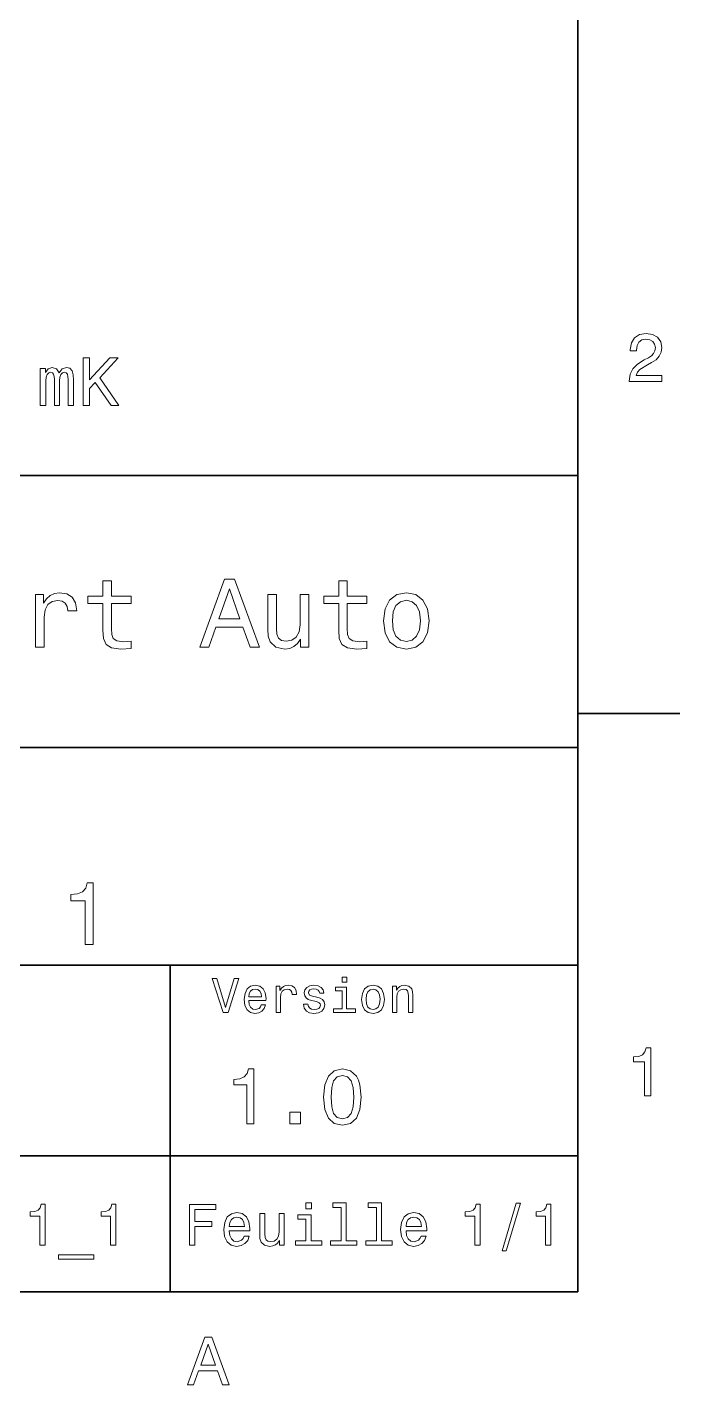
# Model space of a CAD drawing. Extents: x 0 to 297, y 0 to 210.
# Drawn here: x 246.5 to 294.5, y 3.2 to 103 of the extents above; entities that cross this region are included whole.
import ezdxf

# ---------------------------------------------------------------- set-up
doc = ezdxf.new("R2010")
doc.units = 0

msp = doc.modelspace()

# ---------------------------------------------------------------- linework, layer by layer
at = {"color": 7, "lineweight": 35}
for p, q in [((287, 10), (287, 200)), ((97, 70), (287, 70)), ((287, 70), (287, 10)), ((162, 50), (287, 50)), ((162, 34), (287, 34)), ((257, 10), (257, 34)), ((162, 20), (287, 20)), ((10, 10), (287, 10)), ((97, 10), (287, 10))]:
    msp.add_line(p, q, dxfattribs=at)
at = {"color": 7, "lineweight": 35, "ltscale": 0.1875}
msp.add_line((287, 52.5), (294.5, 52.5), dxfattribs=at)
at = {"color": 7, "lineweight": 13}
for points in [[(290.76947, 76.916786), (293.175079, 76.916786), (293.175079, 77.350502), (291.273773, 77.350502), (291.3797, 77.587532), (291.561249, 77.784218), (292.121033, 78.142288), (292.418579, 78.293587), (292.751434, 78.510445), (292.988464, 78.762604), (293.124634, 79.060158), (293.175079, 79.398056), (293.089355, 79.821686), (292.852325, 80.154541), (292.489197, 80.366356), (292.020172, 80.442001), (291.536041, 80.35627), (291.167877, 80.119232), (290.930847, 79.740997), (290.850159, 79.241714), (290.850159, 79.171112), (291.309082, 79.171112), (291.309082, 79.211456), (291.354462, 79.554398), (291.490631, 79.806557), (291.707489, 79.967941), (291.994965, 80.023415), (292.287476, 79.972984), (292.504333, 79.846901), (292.645538, 79.650215), (292.695984, 79.403099), (292.660675, 79.171112), (292.56485, 78.974426), (292.403473, 78.802956), (292.181549, 78.651657), (291.884003, 78.490273), (291.389771, 78.177589), (291.041779, 77.844742), (290.835022, 77.441284), (290.76947, 76.931915)], [(247.450317, 75.143372), (247.85881, 75.143372), (247.85881, 76.953888), (247.884033, 77.226227), (247.959671, 77.422913), (248.075668, 77.538902), (248.226959, 77.584297), (248.347992, 77.543945), (248.428696, 77.443085), (248.46904, 77.271614), (248.484161, 77.04467), (248.484161, 75.143372), (248.867462, 75.143372), (248.867462, 76.953888), (248.89267, 77.221184), (248.968323, 77.41787), (249.089355, 77.538902), (249.240662, 77.584297), (249.361694, 77.543945), (249.442383, 77.443085), (249.492813, 77.04467), (249.492813, 75.143372), (249.901306, 75.143372), (249.901306, 77.014412), (249.876099, 77.40274), (249.79541, 77.700287), (249.634033, 77.881844), (249.371765, 77.947403), (249.064148, 77.846542), (248.827118, 77.554031), (248.640503, 77.841499), (248.32782, 77.947403), (248.040375, 77.846542), (247.843689, 77.564117), (247.843689, 77.851585), (247.450317, 77.851585)], [(250.612411, 75.143372), (251.076385, 75.143372), (251.076385, 76.389046), (251.489929, 76.832855), (252.665009, 75.143372), (253.229858, 75.143372), (251.817749, 77.170746), (253.189499, 78.643372), (252.574219, 78.643372), (251.076385, 77.024498), (251.076385, 78.643372), (250.612411, 78.643372)], [(252.05043, 60.579971), (252.05043, 58.64193), (252.093658, 58.015129), (252.29538, 57.582851), (252.698853, 57.330688), (253.383286, 57.244236), (254.132568, 57.280258), (254.132568, 57.827808), (253.585022, 57.78458), (253.087891, 57.842216), (252.82132, 58.022331), (252.706055, 58.324928), (252.684448, 58.75), (252.684448, 60.579971), (254.132568, 60.579971), (254.132568, 61.120316), (252.684448, 61.120316), (252.684448, 62.251438), (252.05043, 62.251438), (252.05043, 61.120316), (250.955322, 61.120316), (250.955322, 60.579971)], [(259.175781, 57.381123), (259.838623, 57.381123), (260.364563, 58.850864), (262.360229, 58.850864), (262.886169, 57.381123), (263.563416, 57.381123), (261.733429, 62.388329), (260.998566, 62.388329)], [(269.399109, 60.579971), (269.399109, 58.64193), (269.442352, 58.015129), (269.644073, 57.582851), (270.047546, 57.330688), (270.731995, 57.244236), (271.481262, 57.280258), (271.481262, 57.827808), (270.933716, 57.78458), (270.436584, 57.842216), (270.170013, 58.022331), (270.054749, 58.324928), (270.033142, 58.75), (270.033142, 60.579971), (271.481262, 60.579971), (271.481262, 61.120316), (270.033142, 61.120316), (270.033142, 62.251438), (269.399109, 62.251438), (269.399109, 61.120316), (268.304016, 61.120316), (268.304016, 60.579971)], [(247.100861, 57.381123), (247.734863, 57.381123), (247.734863, 59.592937), (247.799713, 60.12608), (247.994232, 60.507923), (248.311249, 60.738472), (248.736313, 60.817722), (249.053314, 60.767288), (249.291077, 60.623199), (249.435165, 60.378242), (249.485596, 60.046829), (250.126801, 60.046829), (250.040344, 60.630402), (249.802597, 61.048271), (249.406342, 61.30043), (248.865997, 61.386887), (248.498566, 61.32925), (248.181549, 61.185158), (247.900574, 60.940201), (247.677246, 60.608788), (247.677246, 61.25), (247.100861, 61.25)], [(260.595093, 59.463257), (261.365997, 61.667866), (262.136902, 59.463257)], [(267.194519, 61.25), (266.560516, 61.25), (266.560516, 59.016571), (266.488464, 58.497837), (266.279541, 58.123196), (265.955322, 57.892651), (265.530243, 57.820602), (265.19165, 57.878242), (264.975494, 58.051151), (264.853027, 58.346542), (264.824219, 58.764408), (264.824219, 61.25), (264.190186, 61.25), (264.190186, 58.706772), (264.211792, 58.195244), (264.348694, 57.770172), (264.766571, 57.381123), (265.436584, 57.244236), (265.796814, 57.294666), (266.106628, 57.424351), (266.373199, 57.647694), (266.589325, 57.971901), (266.589325, 57.381123), (267.194519, 57.381123)], [(272.698853, 59.311958), (272.814117, 58.432995), (273.145508, 57.78458), (273.671448, 57.381123), (274.377502, 57.244236), (275.076355, 57.381123), (275.602295, 57.777374), (275.933716, 58.425793), (276.056183, 59.311958), (275.933716, 60.190922), (275.602295, 60.846542), (275.076355, 61.242794), (274.377502, 61.386887), (273.671448, 61.242794), (273.145508, 60.839336), (272.814117, 60.190922)], [(273.34726, 59.319164), (273.412109, 59.967579), (273.613831, 60.435879), (273.938019, 60.72406), (274.377502, 60.824928), (274.809784, 60.72406), (275.134003, 60.443081), (275.335724, 59.967579), (275.407776, 59.319164), (275.335724, 58.663544), (275.134003, 58.188038), (274.809784, 57.899853), (274.377502, 57.806194), (273.938019, 57.899853), (273.613831, 58.188038), (273.412109, 58.663544)], [(250.755768, 35.530258), (251.345825, 35.530258), (251.345825, 40.062679), (250.904907, 40.062679), (250.788177, 39.667145), (250.554749, 39.401295), (250.19812, 39.245674), (249.705338, 39.193802), (249.705338, 38.733429), (250.755768, 38.733429)], [(261.71109, 33.03458), (261.08429, 30.905619), (260.439484, 33.03458), (260.09726, 33.03458), (260.904175, 30.530979), (261.264404, 30.530979), (262.053314, 33.03458)], [(269.992798, 33.117435), (269.657776, 33.117435), (269.657776, 32.757202), (269.992798, 32.757202)], [(262.784576, 31.40634), (264.052582, 31.40634), (264.056183, 31.554033), (263.998566, 31.9683), (263.840057, 32.278099), (263.587891, 32.465416), (263.252869, 32.533859), (262.925079, 32.461815), (262.672913, 32.260086), (262.510803, 31.932276), (262.453156, 31.5), (262.507202, 31.056915), (262.669312, 30.732708), (262.917877, 30.530979), (263.242065, 30.462536), (263.523041, 30.509365), (263.753601, 30.631844), (263.922913, 30.826368), (264.020172, 31.085733), (263.706787, 31.085733), (263.641937, 30.941643), (263.548279, 30.833572), (263.281708, 30.747118), (263.076355, 30.786743), (262.921478, 30.912823), (262.820618, 31.118155), (262.784576, 31.395533)], [(262.784576, 31.672911), (262.824219, 31.921469), (262.921478, 32.105186), (263.069153, 32.216858), (263.263702, 32.256485), (263.45462, 32.216858), (263.602295, 32.105186), (263.692352, 31.921469), (263.724792, 31.672911)], [(264.794678, 30.530979), (265.111664, 30.530979), (265.111664, 31.636887), (265.144104, 31.903458), (265.241364, 32.094379), (265.399841, 32.209652), (265.612396, 32.249279), (265.770905, 32.224064), (265.889771, 32.152016), (265.961823, 32.029537), (265.98703, 31.863832), (266.307648, 31.863832), (266.264404, 32.155621), (266.145538, 32.364552), (265.947418, 32.490635), (265.677246, 32.533859), (265.49353, 32.505043), (265.335022, 32.432995), (265.194519, 32.310516), (265.082855, 32.144814), (265.082855, 32.465416), (264.794678, 32.465416)], [(267.791779, 31.658501), (267.485596, 31.730547), (267.258636, 31.8134), (267.182983, 31.982708), (267.20462, 32.101585), (267.280273, 32.188038), (267.40274, 32.242073), (267.579254, 32.263687), (267.748566, 32.242073), (267.881836, 32.177231), (267.968292, 32.079971), (268.004333, 31.950287), (268.314117, 31.950287), (268.314117, 31.957493), (268.260101, 32.191643), (268.112396, 32.375359), (267.881836, 32.490635), (267.579254, 32.533859), (267.273041, 32.490635), (267.049713, 32.371758), (266.90921, 32.195244), (266.865997, 31.971901), (266.898407, 31.755764), (266.999268, 31.604465), (267.164978, 31.496397), (267.406342, 31.420748), (267.759369, 31.334293), (267.975494, 31.244236), (268.033142, 31.17219), (268.054749, 31.064121), (268.022339, 30.930836), (267.935883, 30.829971), (267.79538, 30.765129), (267.608063, 30.743515), (267.409943, 30.765129), (267.265839, 30.840778), (267.168579, 30.963255), (267.128967, 31.132565), (266.822754, 31.132565), (266.873199, 30.844379), (267.020905, 30.635447), (267.255035, 30.509365), (267.579254, 30.462536), (267.917877, 30.509365), (268.166412, 30.635447), (268.317719, 30.837175), (268.371765, 31.100143), (268.332123, 31.327089), (268.220459, 31.481987), (268.036743, 31.582851)], [(269.981995, 30.79755), (269.981995, 32.400574), (269.167877, 32.400574), (269.167877, 32.130402), (269.664978, 32.130402), (269.664978, 30.79755), (269.016571, 30.79755), (269.016571, 30.530979), (270.637604, 30.530979), (270.637604, 30.79755)], [(271.087891, 31.496397), (271.145538, 31.056915), (271.311249, 30.732708), (271.574219, 30.530979), (271.927246, 30.462536), (272.276672, 30.530979), (272.539612, 30.729107), (272.705322, 31.053314), (272.766571, 31.496397), (272.705322, 31.935879), (272.539612, 32.263687), (272.276672, 32.461815), (271.927246, 32.533859), (271.574219, 32.461815), (271.311249, 32.260086), (271.145538, 31.935879)], [(271.412109, 31.5), (271.444519, 31.824207), (271.54538, 32.058357), (271.707489, 32.20245), (271.927246, 32.25288), (272.143372, 32.20245), (272.305481, 32.061958), (272.406342, 31.824207), (272.442352, 31.5), (272.406342, 31.17219), (272.305481, 30.934437), (272.143372, 30.790344), (271.927246, 30.743515), (271.707489, 30.790344), (271.54538, 30.934437), (271.444519, 31.17219)], [(273.350159, 30.530979), (273.667145, 30.530979), (273.667145, 31.647694), (273.699554, 31.903458), (273.804047, 32.090778), (273.966125, 32.206051), (274.182281, 32.249279), (274.355194, 32.213257), (274.463257, 32.115993), (274.517303, 31.95389), (274.535309, 31.737751), (274.535309, 30.530979), (274.852295, 30.530979), (274.852295, 31.802593), (274.837891, 32.058357), (274.773041, 32.270893), (274.560516, 32.465416), (274.229095, 32.533859), (274.04538, 32.508644), (273.890503, 32.440201), (273.757202, 32.324928), (273.65274, 32.170029), (273.65274, 32.465416), (273.350159, 32.465416)], [(291.909241, 24.416786), (292.368164, 24.416786), (292.368164, 27.942001), (292.025208, 27.942001), (291.934448, 27.634365), (291.752899, 27.427593), (291.475525, 27.306557), (291.092224, 27.266211), (291.092224, 26.90814), (291.909241, 26.90814)], [(262.631134, 22.360231), (263.155609, 22.360231), (263.155609, 26.38905), (262.763702, 26.38905), (262.659943, 26.037464), (262.452454, 25.801153), (262.135437, 25.662825), (261.697418, 25.616714), (261.697418, 25.207493), (262.631134, 25.207493)], [(268.285309, 24.314121), (268.371765, 23.409224), (268.642639, 22.763689), (269.074921, 22.371759), (269.674347, 22.244957), (270.268005, 22.371759), (270.700287, 22.763689), (270.965424, 23.409224), (271.057648, 24.314121), (270.965424, 25.213257), (270.855896, 25.570606), (270.700287, 25.864553), (270.268005, 26.256485), (269.674347, 26.38905), (269.074921, 26.256485), (268.642639, 25.858791), (268.371765, 25.213257)], [(268.838623, 24.314121), (268.884735, 25.011528), (269.028809, 25.51297), (269.288177, 25.806917), (269.674347, 25.910664), (270.054749, 25.806917), (270.314117, 25.51297), (270.458221, 25.011528), (270.504333, 24.314121), (270.458221, 23.610952), (270.314117, 23.10951), (270.054749, 22.815563), (269.674347, 22.717581), (269.288177, 22.815563), (269.028809, 23.10951), (268.884735, 23.610952)], [(265.806915, 22.360231), (266.602295, 22.360231), (266.602295, 23.219021), (265.806915, 23.219021)], [(247.416428, 13.428675), (247.809799, 13.428675), (247.809799, 16.450289), (247.515854, 16.450289), (247.438034, 16.1866), (247.282425, 16.009367), (247.044662, 15.905621), (246.716141, 15.871038), (246.716141, 15.564121), (247.416428, 15.564121)], [(252.621033, 13.428675), (253.014404, 13.428675), (253.014404, 16.450289), (252.720459, 16.450289), (252.642654, 16.1866), (252.48703, 16.009367), (252.249283, 15.905621), (251.920746, 15.871038), (251.920746, 15.564121), (252.621033, 15.564121)], [(258.414978, 13.428675), (258.817017, 13.428675), (258.817017, 14.807637), (260.079254, 14.807637), (260.079254, 15.166427), (258.817017, 15.166427), (258.817017, 16.065563), (260.368866, 16.065563), (260.368866, 16.428675), (258.414978, 16.428675)], [(267.389038, 16.532421), (266.98703, 16.532421), (266.98703, 16.100145), (267.389038, 16.100145)], [(269.572052, 16.212536), (269.572052, 13.748559), (268.789612, 13.748559), (268.789612, 13.428675), (270.73056, 13.428675), (270.73056, 13.748559), (269.952454, 13.748559), (269.952454, 16.532421), (268.975494, 16.532421), (268.975494, 16.212536)], [(272.174347, 16.212536), (272.174347, 13.748559), (271.391937, 13.748559), (271.391937, 13.428675), (273.332855, 13.428675), (273.332855, 13.748559), (272.554749, 13.748559), (272.554749, 16.532421), (271.57782, 16.532421), (271.57782, 16.212536)], [(279.416443, 13.428675), (279.809814, 13.428675), (279.809814, 16.450289), (279.515839, 16.450289), (279.438049, 16.1866), (279.28241, 16.009367), (279.044678, 15.905621), (278.716125, 15.871038), (278.716125, 15.564121), (279.416443, 15.564121)], [(281.42218, 13.026657), (281.720459, 13.026657), (282.766571, 16.510807), (282.463989, 16.510807)], [(284.621033, 13.428675), (285.014404, 13.428675), (285.014404, 16.450289), (284.720459, 16.450289), (284.642639, 16.1866), (284.48703, 16.009367), (284.249268, 15.905621), (283.920746, 15.871038), (283.920746, 15.564121), (284.621033, 15.564121)], [(261.341492, 14.479107), (262.863098, 14.479107), (262.867432, 14.656341), (262.798279, 15.153459), (262.608063, 15.525217), (262.305481, 15.75), (261.903473, 15.832133), (261.510101, 15.745678), (261.207489, 15.503603), (261.01297, 15.110231), (260.943817, 14.591499), (261.008636, 14.059798), (261.203156, 13.67075), (261.501434, 13.428675), (261.890503, 13.346542), (262.227661, 13.402739), (262.504333, 13.549712), (262.707489, 13.783141), (262.824219, 14.09438), (262.44812, 14.09438), (262.370331, 13.92147), (262.257935, 13.791787), (261.938049, 13.688041), (261.69165, 13.735591), (261.505768, 13.886888), (261.384735, 14.133286), (261.341492, 14.466139)], [(261.341492, 14.798992), (261.389038, 15.097262), (261.505768, 15.317724), (261.682983, 15.45173), (261.916412, 15.49928), (262.145538, 15.45173), (262.322754, 15.317724), (262.430847, 15.097262), (262.469727, 14.798992)], [(265.400574, 15.75), (265.020172, 15.75), (265.020172, 14.409943), (264.976959, 14.098703), (264.851593, 13.873919), (264.657074, 13.735591), (264.402008, 13.692364), (264.198853, 13.726946), (264.069153, 13.830692), (263.995667, 14.007925), (263.978394, 14.258646), (263.978394, 15.75), (263.597992, 15.75), (263.597992, 14.224064), (263.610962, 13.917148), (263.693085, 13.662104), (263.943817, 13.428675), (264.345825, 13.346542), (264.561951, 13.376801), (264.747833, 13.454611), (264.907776, 13.588617), (265.037476, 13.783141), (265.037476, 13.428675), (265.400574, 13.428675)], [(267.376068, 13.748559), (267.376068, 15.672191), (266.399139, 15.672191), (266.399139, 15.347983), (266.995667, 15.347983), (266.995667, 13.748559), (266.21759, 13.748559), (266.21759, 13.428675), (268.162811, 13.428675), (268.162811, 13.748559)], [(274.353027, 14.479107), (275.874634, 14.479107), (275.878967, 14.656341), (275.809814, 15.153459), (275.619598, 15.525217), (275.317017, 15.75), (274.914978, 15.832133), (274.521606, 15.745678), (274.219025, 15.503603), (274.024506, 15.110231), (273.955322, 14.591499), (274.020172, 14.059798), (274.214691, 13.67075), (274.51297, 13.428675), (274.902008, 13.346542), (275.239197, 13.402739), (275.515839, 13.549712), (275.719025, 13.783141), (275.835724, 14.09438), (275.459656, 14.09438), (275.381836, 13.92147), (275.26944, 13.791787), (274.949554, 13.688041), (274.703186, 13.735591), (274.517303, 13.886888), (274.39624, 14.133286), (274.353027, 14.466139)], [(274.353027, 14.798992), (274.400574, 15.097262), (274.517303, 15.317724), (274.694519, 15.45173), (274.927948, 15.49928), (275.157074, 15.45173), (275.33429, 15.317724), (275.442352, 15.097262), (275.481262, 14.798992)], [(248.795395, 12.711096), (248.795395, 12.408502), (251.39769, 12.408502), (251.39769, 12.711096)], [(258.266846, 3.166787), (258.730835, 3.166787), (259.098999, 4.195605), (260.495972, 4.195605), (260.864105, 3.166787), (261.338165, 3.166787), (260.05719, 6.67183), (259.542786, 6.67183)], [(259.260376, 4.624279), (259.799988, 6.167507), (260.33963, 4.624279)]]:
    msp.add_lwpolyline(points, close=True, dxfattribs=at)

doc.saveas('drawing.dxf')
